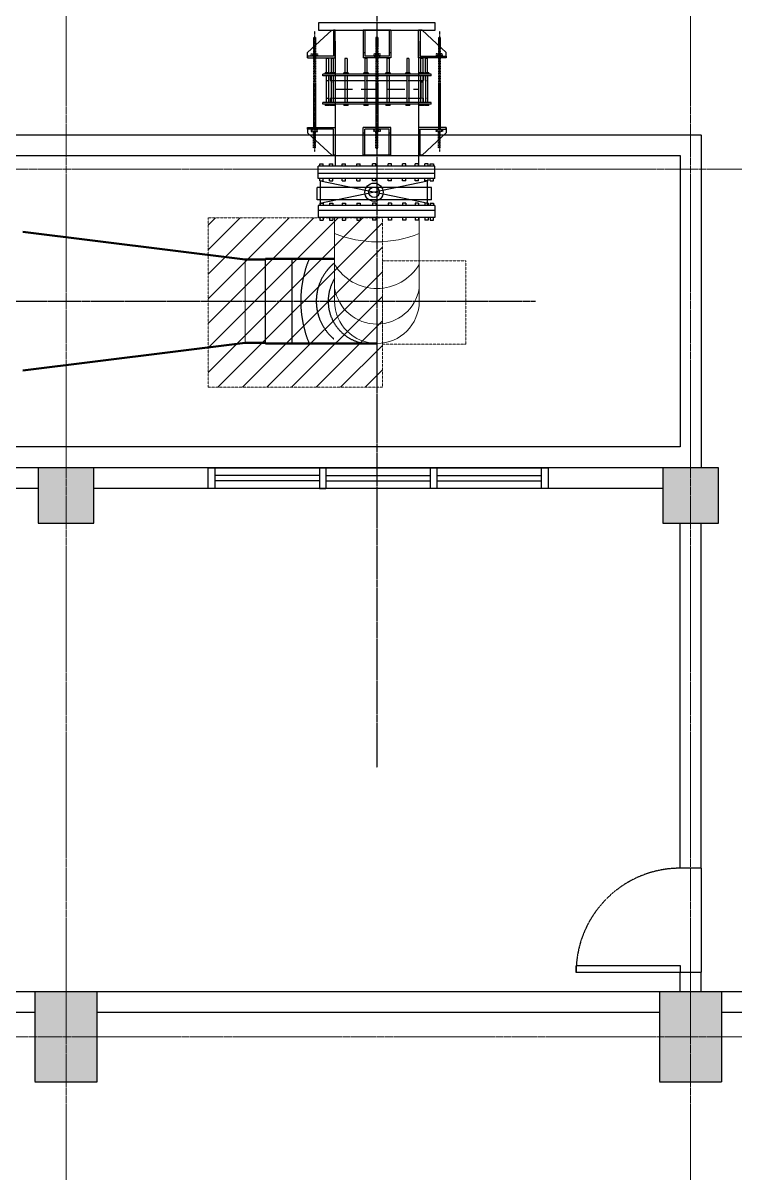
# Model space of a CAD drawing. Header units: inches. Extents: x 86328 to 235202, y 68629 to 184293.
# Drawn here: x 172691 to 177821, y 119960 to 128245 of the extents above; entities that cross this region are included whole.
import ezdxf

# ---------------------------------------------------------------- set-up
doc = ezdxf.new("R2010")
doc.units = ezdxf.units.IN
doc.header["$MEASUREMENT"] = 0
for name, pattern in [('CENTER', [2, 1.25, -0.25, 0.25, -0.25]), ('HIDDEN', [0.375, 0.25, -0.125]), ('PHANTOM2', [1.25, 0.625, -0.125, 0.125, -0.125, 0.125, -0.125])]:
    doc.linetypes.add(name, pattern=pattern)
for name, color, linetype, lineweight in [('.5', 8, 'Continuous', 0), ('DIM', 251, 'Continuous', 0), ('hid', 8, 'HIDDEN', 0)]:
    doc.layers.add(name, color=color, linetype=linetype, lineweight=lineweight)
for name, color, linetype in [('1', 1, 'CENTER'), ('2', 2, 'HIDDEN'), ('pipes', 2, 'Continuous'), ('sleeve type coupling', 1, 'Continuous'), ('steel elbow 90deg', 3, 'Continuous')]:
    doc.layers.add(name, color=color, linetype=linetype)

msp = doc.modelspace()

# ---------------------------------------------------------------- hatches: boundary and pattern name
at = {"layer": 'DIM', "linetype": 'HIDDEN', "lineweight": 25, "ltscale": 10}
h = msp.add_hatch(color=8, dxfattribs=at)
h.paths.add_polyline_path([(177726.3, 121265.4), (177276.3, 121265.4), (177276.3, 120615.4), (177726.3, 120615.4)])
h.paths.add_polyline_path([(177701.3, 125040.4), (177576.3, 125040.4), (177576.3, 125040.4), (177301.3, 125040.4), (177301.3, 124640.4), (177701.3, 124640.4)])
h.paths.add_polyline_path([(173201.3, 125040.4), (172801.3, 125040.4), (172801.3, 124640.4), (173201.3, 124640.4)])
h.paths.add_polyline_path([(173226.3, 121265.4), (172776.3, 121265.4), (172776.3, 120615.4), (173226.3, 120615.4)])

# ---------------------------------------------------------------- linework, layer by layer
at = {"layer": '.5', "color": 8, "linetype": 'CENTER', "ltscale": 10}
for p, q in [((173001.3, 116744.2), (173001.3, 148030.4)), ((177501.3, 116744.2), (177501.3, 147989.6)), ((193391.9, 127191.7), (128877.6, 127191.7)), ((193391.9, 120941.2), (128877.6, 120941.2))]:
    msp.add_line(p, q, dxfattribs=at)
at = {"color": 8, "linetype": 'PHANTOM2', "ltscale": 20}
for p, q in [((175241.1, 146226.5), (175241.1, 122881.3)), ((148901.3, 126240.5), (176383.6, 126240.5))]:
    msp.add_line(p, q, dxfattribs=at)
at = {"color": 8}
for p, q in [((174741.1, 128032.6), (174916.1, 128192.6)), ((175661.1, 128244.6), (174821.1, 128244.6)), ((174821.1, 128244.6), (174821.1, 128192.6)), ((174821.1, 128192.6), (175661.1, 128192.6)), ((174916.1, 128192.6), (174941.1, 128192.6)), ((174941.1, 128192.6), (174929.1, 128192.6)), ((174929.1, 128192.6), (174929.1, 128004.6)), ((174941.1, 127992.6), (174941.1, 128192.6)), ((175141.1, 128192.6), (175141.1, 127992.6)), ((175341.1, 128192.6), (175141.1, 128192.6)), ((175153.1, 128192.6), (175153.1, 128004.6)), ((175329.1, 128192.6), (175329.1, 128004.6)), ((175341.1, 128192.6), (175341.1, 127992.6)), ((175566.1, 128192.6), (175541.1, 128192.6)), ((175541.1, 128192.6), (175553.1, 128192.6)), ((175541.1, 127992.6), (175541.1, 128192.6)), ((175553.1, 128192.6), (175553.1, 128004.6)), ((175741.1, 128032.6), (175566.1, 128192.6)), ((175661.1, 128192.6), (175661.1, 128244.6)), ((174741.1, 127992.6), (174741.1, 128032.6)), ((174929.1, 128004.6), (174741.1, 128004.6)), ((174741.1, 128004.6), (174741.1, 127992.6)), ((175141.1, 128032.6), (175153.1, 128032.6)), ((175329.1, 128004.6), (175153.1, 128004.6)), ((175329.1, 128032.6), (175341.1, 128032.6)), ((175553.1, 128004.6), (175741.1, 128004.6)), ((175741.1, 127992.6), (175741.1, 128032.6)), ((175741.1, 128004.6), (175741.1, 127992.6)), ((174741.1, 127992.6), (174941.1, 127992.6)), ((175341.1, 127992.6), (175141.1, 127992.6)), ((175741.1, 127992.6), (175541.1, 127992.6)), ((174741.1, 127492.2), (174741.1, 127452.2)), ((174741.1, 127480.2), (174741.1, 127492.2)), ((174741.1, 127492.2), (174941.1, 127492.2)), ((174929.1, 127480.2), (174741.1, 127480.2)), ((174741.1, 127452.2), (174916.1, 127292.2)), ((174929.1, 127292.2), (174929.1, 127480.2)), ((174941.1, 127492.2), (174941.1, 127292.2)), ((175141.1, 127292.2), (175141.1, 127492.2)), ((175341.1, 127492.2), (175141.1, 127492.2)), ((175141.1, 127452.2), (175153.1, 127452.2)), ((175153.1, 127292.2), (175153.1, 127480.2)), ((175329.1, 127480.2), (175153.1, 127480.2)), ((175329.1, 127292.2), (175329.1, 127480.2)), ((175329.1, 127452.2), (175341.1, 127452.2)), ((175341.1, 127292.2), (175341.1, 127492.2)), ((175741.1, 127492.2), (175541.1, 127492.2)), ((175541.1, 127492.2), (175541.1, 127292.2)), ((175553.1, 127292.2), (175553.1, 127480.2)), ((175553.1, 127480.2), (175741.1, 127480.2)), ((175741.1, 127452.2), (175566.1, 127292.2)), ((175741.1, 127492.2), (175741.1, 127452.2)), ((175741.1, 127480.2), (175741.1, 127492.2)), ((174916.1, 127292.2), (174941.1, 127292.2)), ((174941.1, 127292.2), (174929.1, 127292.2)), ((175341.1, 127292.2), (175141.1, 127292.2)), ((175566.1, 127292.2), (175541.1, 127292.2)), ((175541.1, 127292.2), (175553.1, 127292.2)), ((175658.5, 127213.5), (174818.5, 127213.5)), ((174818.5, 127124.8), (174818.5, 127213.5)), ((174830.7, 127230.7), (174854.9, 127230.7)), ((174830.7, 127213.5), (174830.7, 127230.7)), ((174854.9, 127213.5), (174854.9, 127230.7)), ((174900, 127230.7), (174924.2, 127230.7)), ((174900, 127213.5), (174900, 127230.7)), ((174924.2, 127213.5), (174924.2, 127230.7)), ((174990.2, 127230.7), (175014.5, 127230.7)), ((174990.2, 127213.5), (174990.2, 127230.7)), ((175014.5, 127213.5), (175014.5, 127230.7)), ((175095.4, 127230.7), (175119.6, 127230.7)), ((175095.4, 127213.5), (175095.4, 127230.7)), ((175119.6, 127213.5), (175119.6, 127230.7)), ((175208.2, 127213.5), (175208.2, 127230.7)), ((175232.4, 127230.7), (175208.2, 127230.7)), ((175232.4, 127213.5), (175232.4, 127230.7)), ((175321, 127213.5), (175321, 127230.7)), ((175345.3, 127230.7), (175321, 127230.7)), ((175345.3, 127213.5), (175345.3, 127230.7)), ((175426.1, 127213.5), (175426.1, 127230.7)), ((175450.4, 127230.7), (175426.1, 127230.7)), ((175450.4, 127213.5), (175450.4, 127230.7)), ((175516.4, 127213.5), (175516.4, 127230.7)), ((175540.7, 127230.7), (175516.4, 127230.7)), ((175540.7, 127213.5), (175540.7, 127230.7)), ((175585.7, 127213.5), (175585.7, 127230.7)), ((175609.9, 127230.7), (175585.7, 127230.7)), ((175609.9, 127213.5), (175609.9, 127230.7)), ((175623.9, 127213.5), (175623.9, 127230.7)), ((175623.9, 127230.7), (175648.2, 127230.7)), ((175648.2, 127230.7), (175648.2, 127213.5)), ((175658.5, 127124.8), (175658.5, 127213.5)), ((175658.5, 127160.8), (174818.5, 127160.8)), ((175658.5, 127124.8), (174818.5, 127124.8)), ((174830.7, 127107.6), (174830.7, 127124.8)), ((174830.7, 126946.8), (175606.6, 127107.6)), ((174830.7, 127107.6), (174854.9, 127107.6)), ((174834.1, 127107.6), (175609.9, 126946.8)), ((174834.1, 126929.6), (174834.1, 127107.6)), ((174854.9, 127107.6), (174854.9, 127124.8)), ((174900, 127107.6), (174900, 127124.8)), ((174900, 127107.6), (174924.2, 127107.6)), ((174924.2, 127107.6), (174924.2, 127124.8)), ((174990.2, 127107.6), (174990.2, 127124.8)), ((174990.2, 127107.6), (175014.5, 127107.6)), ((175014.5, 127107.6), (175014.5, 127124.8)), ((175095.4, 127107.6), (175095.4, 127124.8)), ((175095.4, 127107.6), (175119.6, 127107.6)), ((175119.6, 127107.6), (175119.6, 127124.8)), ((175208.2, 127107.6), (175208.2, 127124.8)), ((175232.4, 127107.6), (175208.2, 127107.6)), ((175232.4, 127107.6), (175232.4, 127124.8)), ((175321, 127107.6), (175321, 127124.8)), ((175345.3, 127107.6), (175321, 127107.6)), ((175345.3, 127107.6), (175345.3, 127124.8)), ((175426.1, 127107.6), (175426.1, 127124.8)), ((175450.4, 127107.6), (175426.1, 127107.6)), ((175450.4, 127107.6), (175450.4, 127124.8)), ((175516.4, 127107.6), (175516.4, 127124.8)), ((175540.7, 127107.6), (175516.4, 127107.6)), ((175540.7, 127107.6), (175540.7, 127124.8)), ((175585.7, 127107.6), (175585.7, 127124.8)), ((175609.9, 127107.6), (175585.7, 127107.6)), ((175606.6, 126929.6), (175606.6, 127107.6)), ((175609.9, 127107.6), (175609.9, 127124.8)), ((175623.9, 127107.6), (175623.9, 127124.8)), ((175623.9, 127107.6), (175648.2, 127107.6)), ((175648.2, 127107.6), (175648.2, 127124.8)), ((174834.1, 127060.4), (174810.9, 127060.4)), ((175634.2, 127060.4), (175606.6, 127060.4)), ((174834.1, 126970.1), (174810.9, 126970.1)), ((174818.5, 126930.5), (174818.5, 126842.5)), ((175658.5, 126930.5), (174818.5, 126930.5)), ((174830.7, 126947.7), (174854.9, 126947.7)), ((174830.7, 126947.7), (174830.7, 126930.5)), ((174854.9, 126947.7), (174854.9, 126930.5)), ((174900, 126947.7), (174924.2, 126947.7)), ((174900, 126947.7), (174900, 126930.5)), ((174924.2, 126947.7), (174924.2, 126930.5)), ((174990.2, 126947.7), (175014.5, 126947.7)), ((174990.2, 126947.7), (174990.2, 126930.5)), ((175014.5, 126947.7), (175014.5, 126930.5)), ((175095.4, 126947.7), (175119.6, 126947.7)), ((175095.4, 126947.7), (175095.4, 126930.5)), ((175119.6, 126947.7), (175119.6, 126930.5)), ((175208.2, 126947.7), (175208.2, 126930.5)), ((175232.4, 126947.7), (175208.2, 126947.7)), ((175232.4, 126947.7), (175232.4, 126930.5)), ((175321, 126947.7), (175321, 126930.5)), ((175345.3, 126947.7), (175321, 126947.7)), ((175345.3, 126947.7), (175345.3, 126930.5)), ((175426.1, 126947.7), (175426.1, 126930.5)), ((175450.4, 126947.7), (175426.1, 126947.7)), ((175450.4, 126947.7), (175450.4, 126930.5)), ((175516.4, 126947.7), (175516.4, 126930.5)), ((175540.7, 126947.7), (175516.4, 126947.7)), ((175540.7, 126947.7), (175540.7, 126930.5)), ((175585.7, 126947.7), (175585.7, 126930.5)), ((175609.9, 126947.7), (175585.7, 126947.7)), ((175634.2, 126970.1), (175606.6, 126970.1)), ((175609.9, 126947.7), (175609.9, 126930.5)), ((175623.9, 126947.7), (175623.9, 126930.5)), ((175623.9, 126947.7), (175648.2, 126947.7)), ((175648.2, 126947.7), (175648.2, 126930.5)), ((175658.5, 126930.5), (175658.5, 126842.5)), ((175658.5, 126894.5), (174818.5, 126894.5)), ((175658.5, 126842.5), (174818.5, 126842.5)), ((174830.7, 126842.5), (174830.7, 126825.2)), ((174854.9, 126842.5), (174854.9, 126825.2)), ((174900, 126842.5), (174900, 126825.2)), ((174924.2, 126842.5), (174924.2, 126825.2)), ((174990.2, 126842.5), (174990.2, 126825.2)), ((175014.5, 126842.5), (175014.5, 126825.2)), ((175095.4, 126842.5), (175095.4, 126825.2)), ((175119.6, 126842.5), (175119.6, 126825.2)), ((175208.2, 126842.5), (175208.2, 126825.2)), ((175232.4, 126842.5), (175232.4, 126825.2)), ((175321, 126842.5), (175321, 126825.2)), ((175345.3, 126842.5), (175345.3, 126825.2)), ((175426.1, 126842.5), (175426.1, 126825.2)), ((175450.4, 126842.5), (175450.4, 126825.2)), ((175516.4, 126842.5), (175516.4, 126825.2)), ((175540.7, 126842.5), (175540.7, 126825.2)), ((175585.7, 126842.5), (175585.7, 126825.2)), ((175609.9, 126842.5), (175609.9, 126825.2)), ((175623.9, 126842.5), (175623.9, 126825.2)), ((175648.2, 126825.2), (175648.2, 126842.5)), ((174830.7, 126825.2), (174854.9, 126825.2)), ((174900, 126825.2), (174924.2, 126825.2)), ((174990.2, 126825.2), (175014.5, 126825.2)), ((175095.4, 126825.2), (175119.6, 126825.2)), ((175232.4, 126825.2), (175208.2, 126825.2)), ((175345.3, 126825.2), (175321, 126825.2)), ((175450.4, 126825.2), (175426.1, 126825.2)), ((175540.7, 126825.2), (175516.4, 126825.2)), ((175609.9, 126825.2), (175585.7, 126825.2)), ((175623.9, 126825.2), (175648.2, 126825.2))]:
    msp.add_line(p, q, dxfattribs=at)
at = {"color": 8, "lineweight": -3, "ltscale": 5}
msp.add_line((175653.9, 128244.6), (174828.3, 128244.6), dxfattribs=at)
at = {"color": 8, "linetype": 'HIDDEN'}
for p, q in [((174810.9, 126970.1), (174810.9, 127060.4)), ((175606.6, 127060.4), (174834.1, 127060.4)), ((175634.2, 126970.1), (175634.2, 127060.4)), ((175606.6, 126970.1), (174834.1, 126970.1))]:
    msp.add_line(p, q, dxfattribs=at)
at = {"color": 8, "linetype": 'CENTER', "ltscale": 500}
msp.add_line((174631.6, 125935.7), (174631.6, 126545.3), dxfattribs=at)
at = {"color": 8}
for radius in [65.7, 37.5]:
    msp.add_circle((175220.3, 127025.3), radius, dxfattribs=at)
at = {"color": 8, "linetype": 'CENTER', "ltscale": 500}
for centre, radius, start, end in [((175488.6, 126240.5), 796.4, 157.5, 202.5), ((175159.5, 126240.5), 355.3, 128.9137, 239.05902), ((175198.9, 126240.5), 308.9, 148.19132, 260.57812)]:
    msp.add_arc(centre, radius, start, end, dxfattribs=at)
at = {"layer": '1', "color": 8, "linetype": 'CENTER', "ltscale": 0.09}
for p, q in [((174791.1, 128186.7), (174791.1, 127316.9)), ((175691.1, 128186.7), (175691.1, 127316.9))]:
    msp.add_line(p, q, dxfattribs=at)
at = {"layer": '1', "color": 8}
for p, q in [((174784.5, 128142.6), (174784.5, 127480.2)), ((174784.5, 128142.6), (174784.5, 128021.8)), ((174797.7, 128142.6), (174797.7, 127480.2)), ((174797.7, 128142.6), (174797.7, 128021.8)), ((175234.5, 128142.6), (175234.5, 127480.2)), ((175234.5, 128142.6), (175234.5, 128021.8)), ((175234.5, 128142.6), (175247.7, 128142.6)), ((175234.5, 128142.6), (175247.7, 128142.6)), ((175247.7, 128142.6), (175247.7, 127480.2)), ((175247.7, 128142.6), (175247.7, 128021.8)), ((175684.5, 128142.6), (175684.5, 127480.2)), ((175684.5, 128142.6), (175684.5, 128021.8)), ((175697.7, 128142.6), (175697.7, 127480.2)), ((175697.7, 128142.6), (175697.7, 128021.8)), ((174768.3, 128004.6), (174768.3, 128021.8)), ((174768.3, 128021.8), (174813.9, 128021.8)), ((174768.3, 128004.6), (174768.3, 128021.8)), ((174768.3, 128021.8), (174813.9, 128021.8)), ((174813.9, 128004.6), (174768.3, 128004.6)), ((174813.9, 128004.6), (174768.3, 128004.6)), ((174776.5, 128021.8), (174776.5, 128004.6)), ((174776.5, 128021.8), (174776.5, 128004.6)), ((174797.7, 128079.1), (174784.5, 128079.1)), ((174797.7, 128079.1), (174784.5, 128079.1)), ((174797.7, 128075.1), (174784.5, 128075.1)), ((174797.7, 128075.1), (174784.5, 128075.1)), ((174797.7, 128075.1), (174784.5, 128075.1)), ((174797.7, 128075.1), (174784.5, 128075.1)), ((174797.7, 128071), (174784.5, 128071)), ((174797.7, 128071), (174784.5, 128071)), ((174797.7, 128067.2), (174784.5, 128067.2)), ((174797.7, 128067.2), (174784.5, 128067.2)), ((174797.7, 128063.1), (174784.5, 128063.1)), ((174797.7, 128063.1), (174784.5, 128063.1)), ((174797.7, 128063.1), (174784.5, 128063.1)), ((174797.7, 128063.1), (174784.5, 128063.1)), ((174797.7, 128059), (174784.5, 128059)), ((174797.7, 128059), (174784.5, 128059)), ((174797.7, 128054.9), (174784.5, 128054.9)), ((174797.7, 128054.9), (174784.5, 128054.9)), ((174797.7, 128050.8), (174784.5, 128050.8)), ((174797.7, 128050.8), (174784.5, 128050.8)), ((174797.7, 128046.7), (174784.5, 128046.7)), ((174797.7, 128046.7), (174784.5, 128046.7)), ((174797.7, 128042.6), (174784.5, 128042.6)), ((174797.7, 128042.6), (174784.5, 128042.6)), ((174797.7, 128038.6), (174784.5, 128038.6)), ((174797.7, 128038.6), (174784.5, 128038.6)), ((174797.7, 128034.5), (174784.5, 128034.5)), ((174797.7, 128034.5), (174784.5, 128034.5)), ((174797.7, 128030.4), (174784.5, 128030.4)), ((174797.7, 128030.4), (174784.5, 128030.4)), ((174797.7, 128026.3), (174784.5, 128026.3)), ((174797.7, 128026.3), (174784.5, 128026.3)), ((174797.7, 128022.2), (174784.5, 128022.2)), ((174797.7, 128022.2), (174784.5, 128022.2)), ((174805.7, 128021.8), (174805.7, 128004.6)), ((174805.7, 128021.8), (174805.7, 128004.6)), ((174813.9, 128021.8), (174813.9, 128004.6)), ((174813.9, 128021.8), (174813.9, 128004.6)), ((175263.9, 128021.8), (175218.3, 128021.8)), ((175218.3, 128021.8), (175218.3, 128004.6)), ((175263.9, 128021.8), (175218.3, 128021.8)), ((175218.3, 128021.8), (175218.3, 128004.6)), ((175218.3, 128004.6), (175263.9, 128004.6)), ((175218.3, 128004.6), (175263.9, 128004.6)), ((175226.5, 128021.8), (175226.5, 128004.6)), ((175226.5, 128021.8), (175226.5, 128004.6)), ((175234.5, 128079.1), (175247.7, 128079.1)), ((175234.5, 128079.1), (175247.7, 128079.1)), ((175234.5, 128075.1), (175247.7, 128075.1)), ((175234.5, 128075.1), (175247.7, 128075.1)), ((175234.5, 128075.1), (175247.7, 128075.1)), ((175234.5, 128075.1), (175247.7, 128075.1)), ((175234.5, 128071), (175247.7, 128071)), ((175234.5, 128071), (175247.7, 128071)), ((175234.5, 128067.2), (175247.7, 128067.2)), ((175234.5, 128067.2), (175247.7, 128067.2)), ((175234.5, 128063.1), (175247.7, 128063.1)), ((175234.5, 128063.1), (175247.7, 128063.1)), ((175234.5, 128063.1), (175247.7, 128063.1)), ((175234.5, 128063.1), (175247.7, 128063.1)), ((175234.5, 128059), (175247.7, 128059)), ((175234.5, 128059), (175247.7, 128059)), ((175234.5, 128054.9), (175247.7, 128054.9)), ((175234.5, 128054.9), (175247.7, 128054.9)), ((175234.5, 128050.8), (175247.7, 128050.8)), ((175234.5, 128050.8), (175247.7, 128050.8)), ((175234.5, 128046.7), (175247.7, 128046.7)), ((175234.5, 128046.7), (175247.7, 128046.7)), ((175234.5, 128042.6), (175247.7, 128042.6)), ((175234.5, 128042.6), (175247.7, 128042.6)), ((175234.5, 128038.6), (175247.7, 128038.6)), ((175234.5, 128038.6), (175247.7, 128038.6)), ((175234.5, 128034.5), (175247.7, 128034.5)), ((175234.5, 128034.5), (175247.7, 128034.5)), ((175234.5, 128030.4), (175247.7, 128030.4)), ((175234.5, 128030.4), (175247.7, 128030.4)), ((175234.5, 128026.3), (175247.7, 128026.3)), ((175234.5, 128026.3), (175247.7, 128026.3)), ((175234.5, 128022.2), (175247.7, 128022.2)), ((175234.5, 128022.2), (175247.7, 128022.2)), ((175255.7, 128021.8), (175255.7, 128004.6)), ((175255.7, 128021.8), (175255.7, 128004.6)), ((175263.9, 128004.6), (175263.9, 128021.8)), ((175263.9, 128004.6), (175263.9, 128021.8)), ((175713.9, 128021.8), (175668.3, 128021.8)), ((175668.3, 128021.8), (175668.3, 128004.6)), ((175713.9, 128021.8), (175668.3, 128021.8)), ((175668.3, 128021.8), (175668.3, 128004.6)), ((175668.3, 128004.6), (175713.9, 128004.6)), ((175668.3, 128004.6), (175713.9, 128004.6)), ((175676.5, 128021.8), (175676.5, 128004.6)), ((175676.5, 128021.8), (175676.5, 128004.6)), ((175684.5, 128079.1), (175697.7, 128079.1)), ((175684.5, 128079.1), (175697.7, 128079.1)), ((175684.5, 128075.1), (175697.7, 128075.1)), ((175684.5, 128075.1), (175697.7, 128075.1)), ((175684.5, 128075.1), (175697.7, 128075.1)), ((175684.5, 128075.1), (175697.7, 128075.1)), ((175684.5, 128071), (175697.7, 128071)), ((175684.5, 128071), (175697.7, 128071)), ((175684.5, 128067.2), (175697.7, 128067.2)), ((175684.5, 128067.2), (175697.7, 128067.2)), ((175684.5, 128063.1), (175697.7, 128063.1)), ((175684.5, 128063.1), (175697.7, 128063.1)), ((175684.5, 128063.1), (175697.7, 128063.1)), ((175684.5, 128063.1), (175697.7, 128063.1)), ((175684.5, 128059), (175697.7, 128059)), ((175684.5, 128059), (175697.7, 128059)), ((175684.5, 128054.9), (175697.7, 128054.9)), ((175684.5, 128054.9), (175697.7, 128054.9)), ((175684.5, 128050.8), (175697.7, 128050.8)), ((175684.5, 128050.8), (175697.7, 128050.8)), ((175684.5, 128046.7), (175697.7, 128046.7)), ((175684.5, 128046.7), (175697.7, 128046.7)), ((175684.5, 128042.6), (175697.7, 128042.6)), ((175684.5, 128042.6), (175697.7, 128042.6)), ((175684.5, 128038.6), (175697.7, 128038.6)), ((175684.5, 128038.6), (175697.7, 128038.6)), ((175684.5, 128034.5), (175697.7, 128034.5)), ((175684.5, 128034.5), (175697.7, 128034.5)), ((175684.5, 128030.4), (175697.7, 128030.4)), ((175684.5, 128030.4), (175697.7, 128030.4)), ((175684.5, 128026.3), (175697.7, 128026.3)), ((175684.5, 128026.3), (175697.7, 128026.3)), ((175684.5, 128022.2), (175697.7, 128022.2)), ((175684.5, 128022.2), (175697.7, 128022.2)), ((175705.7, 128021.8), (175705.7, 128004.6)), ((175705.7, 128021.8), (175705.7, 128004.6)), ((175713.9, 128004.6), (175713.9, 128021.8)), ((175713.9, 128004.6), (175713.9, 128021.8)), ((174797.7, 128001.8), (174784.5, 128001.8)), ((174797.7, 128001.8), (174784.5, 128001.8)), ((174797.7, 127997.7), (174784.5, 127997.7)), ((174797.7, 127997.7), (174784.5, 127997.7)), ((174797.7, 127993.6), (174784.5, 127993.6)), ((174797.7, 127993.6), (174784.5, 127993.6)), ((174797.7, 127989.5), (174784.5, 127989.5)), ((174797.7, 127989.5), (174784.5, 127989.5)), ((174797.7, 127985.4), (174784.5, 127985.4)), ((174797.7, 127985.4), (174784.5, 127985.4)), ((174797.7, 127981.3), (174784.5, 127981.3)), ((174797.7, 127981.3), (174784.5, 127981.3)), ((174797.7, 127977.3), (174784.5, 127977.3)), ((174797.7, 127977.3), (174784.5, 127977.3)), ((174797.7, 127973.2), (174784.5, 127973.2)), ((174797.7, 127973.2), (174784.5, 127973.2)), ((175234.5, 128001.8), (175247.7, 128001.8)), ((175234.5, 128001.8), (175247.7, 128001.8)), ((175234.5, 127997.7), (175247.7, 127997.7)), ((175234.5, 127997.7), (175247.7, 127997.7)), ((175234.5, 127993.6), (175247.7, 127993.6)), ((175234.5, 127993.6), (175247.7, 127993.6)), ((175234.5, 127989.5), (175247.7, 127989.5)), ((175234.5, 127989.5), (175247.7, 127989.5)), ((175234.5, 127985.4), (175247.7, 127985.4)), ((175234.5, 127985.4), (175247.7, 127985.4)), ((175234.5, 127981.3), (175247.7, 127981.3)), ((175234.5, 127981.3), (175247.7, 127981.3)), ((175234.5, 127977.3), (175247.7, 127977.3)), ((175234.5, 127977.3), (175247.7, 127977.3)), ((175234.5, 127973.2), (175247.7, 127973.2)), ((175234.5, 127973.2), (175247.7, 127973.2)), ((175684.5, 128001.8), (175697.7, 128001.8)), ((175684.5, 128001.8), (175697.7, 128001.8)), ((175684.5, 127997.7), (175697.7, 127997.7)), ((175684.5, 127997.7), (175697.7, 127997.7)), ((175684.5, 127993.6), (175697.7, 127993.6)), ((175684.5, 127993.6), (175697.7, 127993.6)), ((175684.5, 127989.5), (175697.7, 127989.5)), ((175684.5, 127989.5), (175697.7, 127989.5)), ((175684.5, 127985.4), (175697.7, 127985.4)), ((175684.5, 127985.4), (175697.7, 127985.4)), ((175684.5, 127981.3), (175697.7, 127981.3)), ((175684.5, 127981.3), (175697.7, 127981.3)), ((175684.5, 127977.3), (175697.7, 127977.3)), ((175684.5, 127977.3), (175697.7, 127977.3)), ((175684.5, 127973.2), (175697.7, 127973.2)), ((175684.5, 127973.2), (175697.7, 127973.2)), ((174797.7, 127511.5), (174784.5, 127511.5)), ((174797.7, 127511.5), (174784.5, 127511.5)), ((174797.7, 127507.5), (174784.5, 127507.5)), ((174797.7, 127507.5), (174784.5, 127507.5)), ((175234.5, 127511.5), (175247.7, 127511.5)), ((175234.5, 127511.5), (175247.7, 127511.5)), ((175234.5, 127507.5), (175247.7, 127507.5)), ((175234.5, 127507.5), (175247.7, 127507.5)), ((175684.5, 127511.5), (175697.7, 127511.5)), ((175684.5, 127511.5), (175697.7, 127511.5)), ((175684.5, 127507.5), (175697.7, 127507.5)), ((175684.5, 127507.5), (175697.7, 127507.5)), ((174768.3, 127480.2), (174768.3, 127463)), ((174813.9, 127480.2), (174768.3, 127480.2)), ((174768.3, 127480.2), (174768.3, 127463)), ((174813.9, 127480.2), (174768.3, 127480.2)), ((174768.3, 127463), (174813.9, 127463)), ((174768.3, 127463), (174813.9, 127463)), ((174776.5, 127463), (174776.5, 127480.2)), ((174776.5, 127463), (174776.5, 127480.2)), ((174797.7, 127503.4), (174784.5, 127503.4)), ((174797.7, 127503.4), (174784.5, 127503.4)), ((174797.7, 127499.3), (174784.5, 127499.3)), ((174797.7, 127499.3), (174784.5, 127499.3)), ((174797.7, 127495.2), (174784.5, 127495.2)), ((174797.7, 127495.2), (174784.5, 127495.2)), ((174797.7, 127491.1), (174784.5, 127491.1)), ((174797.7, 127491.1), (174784.5, 127491.1)), ((174797.7, 127487), (174784.5, 127487)), ((174797.7, 127487), (174784.5, 127487)), ((174797.7, 127482.9), (174784.5, 127482.9)), ((174797.7, 127482.9), (174784.5, 127482.9)), ((174784.5, 127342.2), (174784.5, 127463)), ((174797.7, 127462.5), (174784.5, 127462.5)), ((174797.7, 127462.5), (174784.5, 127462.5)), ((174797.7, 127458.4), (174784.5, 127458.4)), ((174797.7, 127458.4), (174784.5, 127458.4)), ((174797.7, 127454.3), (174784.5, 127454.3)), ((174797.7, 127454.3), (174784.5, 127454.3)), ((174797.7, 127450.2), (174784.5, 127450.2)), ((174797.7, 127450.2), (174784.5, 127450.2)), ((174797.7, 127446.2), (174784.5, 127446.2)), ((174797.7, 127446.2), (174784.5, 127446.2)), ((174797.7, 127442.1), (174784.5, 127442.1)), ((174797.7, 127442.1), (174784.5, 127442.1)), ((174797.7, 127438), (174784.5, 127438)), ((174797.7, 127438), (174784.5, 127438)), ((174797.7, 127433.9), (174784.5, 127433.9)), ((174797.7, 127433.9), (174784.5, 127433.9)), ((174797.7, 127429.8), (174784.5, 127429.8)), ((174797.7, 127429.8), (174784.5, 127429.8)), ((174797.7, 127425.7), (174784.5, 127425.7)), ((174797.7, 127425.7), (174784.5, 127425.7)), ((174797.7, 127342.2), (174797.7, 127463)), ((174805.7, 127463), (174805.7, 127480.2)), ((174805.7, 127463), (174805.7, 127480.2)), ((174813.9, 127463), (174813.9, 127480.2)), ((174813.9, 127463), (174813.9, 127480.2)), ((175218.3, 127463), (175218.3, 127480.2)), ((175218.3, 127480.2), (175263.9, 127480.2)), ((175218.3, 127463), (175218.3, 127480.2)), ((175218.3, 127480.2), (175263.9, 127480.2)), ((175263.9, 127463), (175218.3, 127463)), ((175263.9, 127463), (175218.3, 127463)), ((175226.5, 127463), (175226.5, 127480.2)), ((175226.5, 127463), (175226.5, 127480.2)), ((175234.5, 127503.4), (175247.7, 127503.4)), ((175234.5, 127503.4), (175247.7, 127503.4)), ((175234.5, 127499.3), (175247.7, 127499.3)), ((175234.5, 127499.3), (175247.7, 127499.3)), ((175234.5, 127495.2), (175247.7, 127495.2)), ((175234.5, 127495.2), (175247.7, 127495.2)), ((175234.5, 127491.1), (175247.7, 127491.1)), ((175234.5, 127491.1), (175247.7, 127491.1)), ((175234.5, 127487), (175247.7, 127487)), ((175234.5, 127487), (175247.7, 127487)), ((175234.5, 127482.9), (175247.7, 127482.9)), ((175234.5, 127482.9), (175247.7, 127482.9)), ((175234.5, 127342.2), (175234.5, 127463)), ((175234.5, 127462.5), (175247.7, 127462.5)), ((175234.5, 127462.5), (175247.7, 127462.5)), ((175234.5, 127458.4), (175247.7, 127458.4)), ((175234.5, 127458.4), (175247.7, 127458.4)), ((175234.5, 127454.3), (175247.7, 127454.3)), ((175234.5, 127454.3), (175247.7, 127454.3)), ((175234.5, 127450.2), (175247.7, 127450.2)), ((175234.5, 127450.2), (175247.7, 127450.2)), ((175234.5, 127446.2), (175247.7, 127446.2)), ((175234.5, 127446.2), (175247.7, 127446.2)), ((175234.5, 127442.1), (175247.7, 127442.1)), ((175234.5, 127442.1), (175247.7, 127442.1)), ((175234.5, 127438), (175247.7, 127438)), ((175234.5, 127438), (175247.7, 127438)), ((175234.5, 127433.9), (175247.7, 127433.9)), ((175234.5, 127433.9), (175247.7, 127433.9)), ((175234.5, 127429.8), (175247.7, 127429.8)), ((175234.5, 127429.8), (175247.7, 127429.8)), ((175234.5, 127425.7), (175247.7, 127425.7)), ((175234.5, 127425.7), (175247.7, 127425.7)), ((175247.7, 127342.2), (175247.7, 127463)), ((175255.7, 127463), (175255.7, 127480.2)), ((175255.7, 127463), (175255.7, 127480.2)), ((175263.9, 127480.2), (175263.9, 127463)), ((175263.9, 127480.2), (175263.9, 127463)), ((175668.3, 127463), (175668.3, 127480.2)), ((175668.3, 127480.2), (175713.9, 127480.2)), ((175668.3, 127463), (175668.3, 127480.2)), ((175668.3, 127480.2), (175713.9, 127480.2)), ((175713.9, 127463), (175668.3, 127463)), ((175713.9, 127463), (175668.3, 127463)), ((175676.5, 127463), (175676.5, 127480.2)), ((175676.5, 127463), (175676.5, 127480.2)), ((175684.5, 127503.4), (175697.7, 127503.4)), ((175684.5, 127503.4), (175697.7, 127503.4)), ((175684.5, 127499.3), (175697.7, 127499.3)), ((175684.5, 127499.3), (175697.7, 127499.3)), ((175684.5, 127495.2), (175697.7, 127495.2)), ((175684.5, 127495.2), (175697.7, 127495.2)), ((175684.5, 127491.1), (175697.7, 127491.1)), ((175684.5, 127491.1), (175697.7, 127491.1)), ((175684.5, 127487), (175697.7, 127487)), ((175684.5, 127487), (175697.7, 127487)), ((175684.5, 127482.9), (175697.7, 127482.9)), ((175684.5, 127482.9), (175697.7, 127482.9)), ((175684.5, 127342.2), (175684.5, 127463)), ((175684.5, 127462.5), (175697.7, 127462.5)), ((175684.5, 127462.5), (175697.7, 127462.5)), ((175684.5, 127458.4), (175697.7, 127458.4)), ((175684.5, 127458.4), (175697.7, 127458.4)), ((175684.5, 127454.3), (175697.7, 127454.3)), ((175684.5, 127454.3), (175697.7, 127454.3)), ((175684.5, 127450.2), (175697.7, 127450.2)), ((175684.5, 127450.2), (175697.7, 127450.2)), ((175684.5, 127446.2), (175697.7, 127446.2)), ((175684.5, 127446.2), (175697.7, 127446.2)), ((175684.5, 127442.1), (175697.7, 127442.1)), ((175684.5, 127442.1), (175697.7, 127442.1)), ((175684.5, 127438), (175697.7, 127438)), ((175684.5, 127438), (175697.7, 127438)), ((175684.5, 127433.9), (175697.7, 127433.9)), ((175684.5, 127433.9), (175697.7, 127433.9)), ((175684.5, 127429.8), (175697.7, 127429.8)), ((175684.5, 127429.8), (175697.7, 127429.8)), ((175684.5, 127425.7), (175697.7, 127425.7)), ((175684.5, 127425.7), (175697.7, 127425.7)), ((175697.7, 127342.2), (175697.7, 127463)), ((175705.7, 127463), (175705.7, 127480.2)), ((175705.7, 127463), (175705.7, 127480.2)), ((175713.9, 127480.2), (175713.9, 127463)), ((175713.9, 127480.2), (175713.9, 127463)), ((174797.7, 127421.6), (174784.5, 127421.6)), ((174797.7, 127421.6), (174784.5, 127421.6)), ((174797.7, 127421.6), (174784.5, 127421.6)), ((174797.7, 127421.6), (174784.5, 127421.6)), ((174797.7, 127417.6), (174784.5, 127417.6)), ((174797.7, 127417.6), (174784.5, 127417.6)), ((174797.7, 127413.7), (174784.5, 127413.7)), ((174797.7, 127413.7), (174784.5, 127413.7)), ((174797.7, 127409.7), (174784.5, 127409.7)), ((174797.7, 127409.7), (174784.5, 127409.7)), ((174797.7, 127409.7), (174784.5, 127409.7)), ((174797.7, 127409.7), (174784.5, 127409.7)), ((174797.7, 127405.6), (174784.5, 127405.6)), ((174797.7, 127405.6), (174784.5, 127405.6)), ((175234.5, 127421.6), (175247.7, 127421.6)), ((175234.5, 127421.6), (175247.7, 127421.6)), ((175234.5, 127421.6), (175247.7, 127421.6)), ((175234.5, 127421.6), (175247.7, 127421.6)), ((175234.5, 127417.6), (175247.7, 127417.6)), ((175234.5, 127417.6), (175247.7, 127417.6)), ((175234.5, 127413.7), (175247.7, 127413.7)), ((175234.5, 127413.7), (175247.7, 127413.7)), ((175234.5, 127409.7), (175247.7, 127409.7)), ((175234.5, 127409.7), (175247.7, 127409.7)), ((175234.5, 127409.7), (175247.7, 127409.7)), ((175234.5, 127409.7), (175247.7, 127409.7)), ((175234.5, 127405.6), (175247.7, 127405.6)), ((175234.5, 127405.6), (175247.7, 127405.6)), ((175234.5, 127342.2), (175247.7, 127342.2)), ((175234.5, 127342.2), (175247.7, 127342.2)), ((175684.5, 127421.6), (175697.7, 127421.6)), ((175684.5, 127421.6), (175697.7, 127421.6)), ((175684.5, 127421.6), (175697.7, 127421.6)), ((175684.5, 127421.6), (175697.7, 127421.6)), ((175684.5, 127417.6), (175697.7, 127417.6)), ((175684.5, 127417.6), (175697.7, 127417.6)), ((174438.2, 125940.5), (174438.2, 126540.5))]:
    msp.add_line(p, q, dxfattribs=at)
at = {"layer": '1', "color": 8, "linetype": 'HIDDEN', "ltscale": 0.009}
for p, q in [((174784.5, 128004.6), (174784.5, 128021.8)), ((174797.7, 128018.1), (174784.5, 128018.1)), ((174797.7, 128018.1), (174784.5, 128018.1)), ((174797.7, 128014), (174784.5, 128014)), ((174797.7, 128014), (174784.5, 128014)), ((174797.7, 128010), (174784.5, 128010)), ((174797.7, 128010), (174784.5, 128010)), ((174797.7, 128005.9), (174784.5, 128005.9)), ((174797.7, 128005.9), (174784.5, 128005.9)), ((174797.7, 128004.6), (174797.7, 128021.8)), ((175234.5, 128004.6), (175234.5, 128021.8)), ((175234.5, 128018.1), (175247.7, 128018.1)), ((175234.5, 128018.1), (175247.7, 128018.1)), ((175234.5, 128014), (175247.7, 128014)), ((175234.5, 128014), (175247.7, 128014)), ((175234.5, 128010), (175247.7, 128010)), ((175234.5, 128010), (175247.7, 128010)), ((175234.5, 128005.9), (175247.7, 128005.9)), ((175234.5, 128005.9), (175247.7, 128005.9)), ((175247.7, 128004.6), (175247.7, 128021.8)), ((175684.5, 128004.6), (175684.5, 128021.8)), ((175684.5, 128018.1), (175697.7, 128018.1)), ((175684.5, 128018.1), (175697.7, 128018.1)), ((175684.5, 128014), (175697.7, 128014)), ((175684.5, 128014), (175697.7, 128014)), ((175684.5, 128010), (175697.7, 128010)), ((175684.5, 128010), (175697.7, 128010)), ((175684.5, 128005.9), (175697.7, 128005.9)), ((175684.5, 128005.9), (175697.7, 128005.9)), ((175697.7, 128004.6), (175697.7, 128021.8)), ((174784.5, 127480.2), (174784.5, 127463)), ((174797.7, 127478.8), (174784.5, 127478.8)), ((174797.7, 127478.8), (174784.5, 127478.8)), ((174797.7, 127474.8), (174784.5, 127474.8)), ((174797.7, 127474.8), (174784.5, 127474.8)), ((174797.7, 127470.7), (174784.5, 127470.7)), ((174797.7, 127470.7), (174784.5, 127470.7)), ((174797.7, 127466.6), (174784.5, 127466.6)), ((174797.7, 127466.6), (174784.5, 127466.6)), ((174797.7, 127480.2), (174797.7, 127463)), ((175234.5, 127480.2), (175234.5, 127463)), ((175234.5, 127478.8), (175247.7, 127478.8)), ((175234.5, 127478.8), (175247.7, 127478.8)), ((175234.5, 127474.8), (175247.7, 127474.8)), ((175234.5, 127474.8), (175247.7, 127474.8)), ((175234.5, 127470.7), (175247.7, 127470.7)), ((175234.5, 127470.7), (175247.7, 127470.7)), ((175234.5, 127466.6), (175247.7, 127466.6)), ((175234.5, 127466.6), (175247.7, 127466.6)), ((175247.7, 127480.2), (175247.7, 127463)), ((175684.5, 127480.2), (175684.5, 127463)), ((175684.5, 127478.8), (175697.7, 127478.8)), ((175684.5, 127478.8), (175697.7, 127478.8)), ((175684.5, 127474.8), (175697.7, 127474.8)), ((175684.5, 127474.8), (175697.7, 127474.8)), ((175684.5, 127470.7), (175697.7, 127470.7)), ((175684.5, 127470.7), (175697.7, 127470.7)), ((175684.5, 127466.6), (175697.7, 127466.6)), ((175684.5, 127466.6), (175697.7, 127466.6)), ((175697.7, 127480.2), (175697.7, 127463))]:
    msp.add_line(p, q, dxfattribs=at)
at = {"layer": '2', "color": 8, "linetype": 'HIDDEN', "ltscale": 500}
msp.add_line((174941.1, 127767.4), (175541.1, 127767.4), dxfattribs=at)
at = {"layer": 'DIM', "color": 8, "linetype": 'HIDDEN', "lineweight": 25, "ltscale": 10}
for p, q in [((150431.1, 127439), (177576.3, 127439)), ((177576.3, 127439), (177576.3, 125040.4)), ((150581.1, 127289), (177426.3, 127289)), ((177426.3, 127289), (177426.3, 125190.4)), ((177426.3, 125190.4), (150581.1, 125190.4)), ((177576.3, 125040.4), (150431.1, 125040.4)), ((172801.3, 125040.4), (168701.3, 125040.4)), ((173201.3, 125040.4), (172801.3, 125040.4)), ((172801.3, 125040.4), (172801.3, 124640.4)), ((177301.3, 125040.4), (173201.3, 125040.4)), ((173201.3, 124640.4), (173201.3, 125040.4)), ((174026.3, 124890.4), (174026.3, 125040.4)), ((174026.3, 125040.4), (176476.3, 125040.4)), ((174026.3, 124890.4), (174026.3, 125040.4)), ((174076.3, 124890.4), (174076.3, 125040.4)), ((174876.3, 125040.4), (174826.3, 125040.4)), ((174826.3, 125040.4), (174826.3, 124890.4)), ((174876.3, 124890.4), (174876.3, 125040.4)), ((175626.3, 124890.4), (175626.3, 125040.4)), ((175676.3, 124890.4), (175676.3, 125040.4)), ((176426.3, 124890.4), (176426.3, 125040.4)), ((176476.3, 124890.4), (176476.3, 125040.4)), ((176476.3, 124890.4), (176476.3, 125040.4)), ((177701.3, 125040.4), (177301.3, 125040.4)), ((177301.3, 125040.4), (177301.3, 124640.4)), ((177701.3, 124640.4), (177701.3, 125040.4)), ((174826.3, 124985.4), (174076.3, 124985.4)), ((174826.3, 124945.4), (174076.3, 124945.4)), ((174876.3, 124985.4), (175626.3, 124985.4)), ((174876.3, 124945.4), (175626.3, 124945.4)), ((175676.3, 124985.4), (176426.3, 124985.4)), ((175676.3, 124945.4), (176426.3, 124945.4)), ((172801.3, 124890.4), (168701.3, 124890.4)), ((177301.3, 124890.4), (173201.3, 124890.4)), ((176476.3, 124890.4), (174026.3, 124890.4)), ((174826.3, 124890.4), (174876.3, 124890.4)), ((172801.3, 124640.4), (173201.3, 124640.4)), ((177301.3, 124640.4), (177701.3, 124640.4)), ((177426.3, 122155.2), (177426.3, 124640.4)), ((177576.3, 122155.2), (177576.3, 124640.4)), ((177576.3, 122155.2), (177426.3, 122155.2)), ((177576.3, 122155.2), (177576.3, 121405.2)), ((176676.3, 121405.2), (176676.3, 121455.2)), ((176676.3, 121455.2), (177426.3, 121455.2)), ((177426.3, 121405.2), (176676.3, 121405.2)), ((177426.3, 121455.2), (177426.3, 121405.2)), ((177426.3, 121265.4), (177426.3, 121405.2)), ((177576.3, 121405.2), (177426.3, 121405.2)), ((177576.3, 121265.4), (177576.3, 121405.2)), ((186276.3, 121265.4), (150726.3, 121265.4)), ((173226.3, 121265.4), (172776.3, 121265.4)), ((172776.3, 121265.4), (172776.3, 120615.4)), ((173226.3, 120615.4), (173226.3, 121265.4)), ((177726.3, 121265.4), (177276.3, 121265.4)), ((177276.3, 121265.4), (177276.3, 120615.4)), ((177726.3, 120615.4), (177726.3, 121265.4)), ((172776.3, 121115.4), (168726.3, 121115.4)), ((177276.3, 121115.4), (173226.3, 121115.4)), ((181776.3, 121115.4), (177726.3, 121115.4)), ((172776.3, 120615.4), (173226.3, 120615.4)), ((177276.3, 120615.4), (177726.3, 120615.4))]:
    msp.add_line(p, q, dxfattribs=at)
at = {"layer": 'DIM', "color": 8}
for p, q in [((174936.3, 126240.5), (174936.3, 126842.5)), ((175545.9, 126240.5), (175545.9, 126842.5))]:
    msp.add_line(p, q, dxfattribs=at)
at = {"layer": 'DIM', "color": 8, "linetype": 'HIDDEN', "ltscale": 7}
for p, q in [((174025.8, 126840.8), (174025, 125619.9)), ((175281, 126840.8), (174025.8, 126840.8)), ((175281, 125619.9), (175281, 126840.8)), ((175881, 126530.3), (175281, 126530.3)), ((175281, 126530.3), (175281, 125930.3)), ((175881, 125930.3), (175881, 126530.3)), ((175281, 125930.3), (175881, 125930.3)), ((174025, 125619.9), (175281, 125619.9))]:
    msp.add_line(p, q, dxfattribs=at)
at = {"layer": 'DIM', "color": 8, "linetype": 'Continuous'}
for p, q in [((174025.1, 125726.5), (175139.5, 126840.8)), ((174025.2, 125903.3), (174962.7, 126840.8)), ((174025.3, 126080.2), (174785.9, 126840.8)), ((174025.4, 126257.1), (174609.1, 126840.8)), ((174025.6, 126434), (174432.3, 126840.8)), ((174025.7, 126610.9), (174255.6, 126840.8)), ((174025.8, 126787.8), (174078.8, 126840.8)), ((174095.3, 125619.9), (175281, 126805.6)), ((174272.1, 125619.9), (175281, 126628.8)), ((174448.8, 125619.9), (175281, 126452.1)), ((174625.6, 125619.9), (175281, 126275.3)), ((174802.4, 125619.9), (175281, 126098.5)), ((174979.2, 125619.9), (175281, 125921.7)), ((175155.9, 125619.9), (175281, 125745))]:
    msp.add_line(p, q, dxfattribs=at)
at = {"layer": 'DIM', "color": 8, "lineweight": 50}
for p, q in [((174291.1, 126540.5), (172691.1, 126740.5)), ((174291.1, 126540.5), (174438.2, 126540.5)), ((174438.2, 126545.3), (174936.3, 126545.3)), ((174291.1, 125940.5), (172691.1, 125740.5)), ((174291.1, 125940.5), (174438.2, 125940.5)), ((174438.2, 125935.7), (175241.1, 125935.7))]:
    msp.add_line(p, q, dxfattribs=at)
at = {"layer": 'DIM', "color": 8, "linetype": 'HIDDEN'}
msp.add_line((174291.1, 125940.5), (174291.1, 126540.5), dxfattribs=at)
at = {"layer": 'DIM', "color": 8}
for centre, radius, start, end in [((175241.1, 127464.5), 796.4, 247.5, 292.5), ((175241.1, 126687.4), 355.3, 210.94084, 329.05916), ((175241.1, 126383.9), 308.9, 189.42017, 350.57983), ((175241.1, 126240.5), 304.8, 180, 0)]:
    msp.add_arc(centre, radius, start, end, dxfattribs=at)
at = {"layer": 'DIM', "color": 8, "linetype": 'HIDDEN', "lineweight": 25, "ltscale": 10}
msp.add_arc((177426.3, 121405.2), 750, 90, 180, dxfattribs=at)
at = {"layer": 'hid', "color": 8, "ltscale": 0.1}
for p, q in [((174911, 127831.1), (174927, 127831.1)), ((174911, 127831.1), (174927, 127831.1)), ((174917.3, 127703.7), (174917.3, 127831.1)), ((175555.2, 127831.1), (175571.2, 127831.1)), ((175571.2, 127831.1), (175555.2, 127831.1)), ((175564.9, 127703.7), (175564.9, 127831.1)), ((174911, 127703.7), (174927, 127703.7)), ((174911, 127703.7), (174927, 127703.7)), ((175555.2, 127703.7), (175571.2, 127703.7)), ((175571.2, 127703.7), (175555.2, 127703.7))]:
    msp.add_line(p, q, dxfattribs=at)
at = {"layer": 'pipes', "color": 8, "ltscale": 2000}
for p, q in [((174941.1, 128113.2), (174941.1, 127213.5)), ((175541.1, 128113.2), (175541.1, 127213.5))]:
    msp.add_line(p, q, dxfattribs=at)
at = {"layer": 'sleeve type coupling', "color": 8}
for p, q in [((174875.9, 127989.7), (174875.9, 127875.1)), ((174891.3, 127989.7), (174875.9, 127989.7)), ((174891.3, 127989.7), (174891.3, 127875.1)), ((174911.3, 127989.7), (174911.3, 127875.1)), ((174926.7, 127989.7), (174911.3, 127989.7)), ((174926.7, 127989.7), (174926.7, 127875.1)), ((175010.5, 127989.7), (175010.5, 127875.1)), ((175025.9, 127989.7), (175010.5, 127989.7)), ((175025.9, 127989.7), (175025.9, 127875.1)), ((175153.8, 127989.7), (175153.8, 127875.1)), ((175169.3, 127989.7), (175153.8, 127989.7)), ((175169.3, 127989.7), (175169.3, 127875.1)), ((175312.9, 127989.7), (175312.9, 127875.1)), ((175328.4, 127989.7), (175312.9, 127989.7)), ((175328.4, 127989.7), (175328.4, 127875.1)), ((175456.3, 127989.7), (175456.3, 127875.1)), ((175471.7, 127989.7), (175456.3, 127989.7)), ((175471.7, 127989.7), (175471.7, 127875.1)), ((175555.5, 127989.7), (175555.5, 127875.1)), ((175570.9, 127989.7), (175555.5, 127989.7)), ((175570.9, 127989.7), (175570.9, 127875.1)), ((175606.6, 127989.7), (175590.6, 127989.7)), ((175590.6, 127875.1), (175590.6, 127989.7)), ((175606.6, 127875.1), (175606.6, 127989.7)), ((174851.1, 127863.1), (174851.1, 127875.1)), ((175631.1, 127875.1), (174851.1, 127875.1)), ((175631.1, 127863.1), (174851.1, 127863.1)), ((174899, 127885.4), (174868.2, 127885.4)), ((174868.2, 127875.1), (174868.2, 127885.4)), ((174875.6, 127863.1), (174875.6, 127671.7)), ((174891.6, 127863.1), (174891.6, 127671.7)), ((174899, 127885.4), (174899, 127875.1)), ((174934.4, 127885.4), (174903.6, 127885.4)), ((174903.6, 127875.1), (174903.6, 127885.4)), ((174905.3, 127863.1), (174905.3, 127831.1)), ((174911.3, 127863.1), (174905.3, 127863.1)), ((174911, 127863.1), (174911, 127671.7)), ((174927, 127863.1), (174927, 127671.7)), ((174934.4, 127885.4), (174934.4, 127875.1)), ((175033.6, 127885.4), (175002.8, 127885.4)), ((175002.8, 127875.1), (175002.8, 127885.4)), ((175010.2, 127863.1), (175010.2, 127671.7)), ((175026.2, 127863.1), (175026.2, 127671.7)), ((175033.6, 127885.4), (175033.6, 127875.1)), ((175177, 127885.4), (175146.1, 127885.4)), ((175146.1, 127875.1), (175146.1, 127885.4)), ((175153.5, 127863.1), (175153.5, 127671.7)), ((175169.5, 127863.1), (175169.5, 127671.7)), ((175177, 127885.4), (175177, 127875.1)), ((175336.1, 127885.4), (175305.2, 127885.4)), ((175305.2, 127875.1), (175305.2, 127885.4)), ((175312.6, 127863.1), (175312.6, 127671.7)), ((175328.6, 127863.1), (175328.6, 127671.7)), ((175336.1, 127885.4), (175336.1, 127875.1)), ((175448.6, 127875.1), (175448.6, 127885.4)), ((175479.4, 127885.4), (175448.6, 127885.4)), ((175456, 127863.1), (175456, 127671.7)), ((175472, 127863.1), (175472, 127671.7)), ((175479.4, 127885.4), (175479.4, 127875.1)), ((175578.6, 127885.4), (175547.8, 127885.4)), ((175547.8, 127875.1), (175547.8, 127885.4)), ((175555.2, 127863.1), (175555.2, 127671.7)), ((175571.2, 127863.1), (175571.2, 127671.7)), ((175576.9, 127863.1), (175576.9, 127831.1)), ((175578.6, 127885.4), (175578.6, 127875.1)), ((175614, 127885.4), (175583.2, 127885.4)), ((175583.2, 127875.1), (175583.2, 127885.4)), ((175590.6, 127863.1), (175590.6, 127671.7)), ((175606.6, 127863.1), (175606.6, 127671.7)), ((175614, 127885.4), (175614, 127875.1)), ((175631.1, 127863.1), (175631.1, 127875.1)), ((174905.3, 127831.1), (174911, 127831.1)), ((174927, 127831.1), (175010.2, 127831.1)), ((175026.2, 127831.1), (175153.5, 127831.1)), ((175169.5, 127831.1), (175312.6, 127831.1)), ((175328.6, 127831.1), (175456, 127831.1)), ((175472, 127831.1), (175555.2, 127831.1)), ((175571.2, 127831.1), (175576.9, 127831.1)), ((175631.1, 127671.7), (174851.1, 127671.7)), ((174851.1, 127659.7), (174851.1, 127671.7)), ((174905.3, 127703.7), (174905.3, 127671.7)), ((174905.3, 127703.7), (174911, 127703.7)), ((174927, 127703.7), (175010.2, 127703.7)), ((175026.2, 127703.7), (175153.5, 127703.7)), ((175169.5, 127703.7), (175312.6, 127703.7)), ((175328.6, 127703.7), (175456, 127703.7)), ((175472, 127703.7), (175555.2, 127703.7)), ((175571.2, 127703.7), (175576.9, 127703.7)), ((175576.9, 127671.7), (175576.9, 127703.7)), ((175631.1, 127659.7), (175631.1, 127671.7)), ((175631.1, 127659.7), (174851.1, 127659.7)), ((174868.2, 127659.7), (174868.2, 127649.4)), ((174899, 127649.4), (174868.2, 127649.4)), ((174875.9, 127649.4), (174875.9, 127659.7)), ((174891.3, 127649.4), (174891.3, 127659.7)), ((174899, 127649.4), (174899, 127659.7)), ((174903.6, 127659.7), (174903.6, 127649.4)), ((174934.4, 127649.4), (174903.6, 127649.4)), ((174911.3, 127649.4), (174911.3, 127659.7)), ((174926.7, 127649.4), (174926.7, 127659.7)), ((174934.4, 127649.4), (174934.4, 127659.7)), ((175002.8, 127659.7), (175002.8, 127649.4)), ((175033.6, 127649.4), (175002.8, 127649.4)), ((175010.5, 127649.4), (175010.5, 127659.7)), ((175025.9, 127649.4), (175025.9, 127659.7)), ((175033.6, 127649.4), (175033.6, 127659.7)), ((175146.1, 127659.7), (175146.1, 127649.4)), ((175177, 127649.4), (175146.1, 127649.4)), ((175153.8, 127649.4), (175153.8, 127659.7)), ((175169.3, 127649.4), (175169.3, 127659.7)), ((175177, 127649.4), (175177, 127659.7)), ((175305.2, 127659.7), (175305.2, 127649.4)), ((175336.1, 127649.4), (175305.2, 127649.4)), ((175312.9, 127649.4), (175312.9, 127659.7)), ((175328.4, 127649.4), (175328.4, 127659.7)), ((175336.1, 127649.4), (175336.1, 127659.7)), ((175448.6, 127659.7), (175448.6, 127649.4)), ((175479.4, 127649.4), (175448.6, 127649.4)), ((175456.3, 127649.4), (175456.3, 127659.7)), ((175471.7, 127649.4), (175471.7, 127659.7)), ((175479.4, 127649.4), (175479.4, 127659.7)), ((175547.8, 127659.7), (175547.8, 127649.4)), ((175578.6, 127649.4), (175547.8, 127649.4)), ((175555.5, 127649.4), (175555.5, 127659.7)), ((175570.9, 127649.4), (175570.9, 127659.7)), ((175578.6, 127649.4), (175578.6, 127659.7)), ((175583.2, 127659.7), (175583.2, 127649.4)), ((175614, 127649.4), (175583.2, 127649.4)), ((175590.9, 127649.4), (175590.9, 127659.7)), ((175606.3, 127649.4), (175606.3, 127659.7)), ((175614, 127649.4), (175614, 127659.7))]:
    msp.add_line(p, q, dxfattribs=at)
at = {"layer": 'sleeve type coupling', "color": 8, "linetype": 'HIDDEN', "ltscale": 25}
for p, q in [((174875.6, 127831.1), (174891.6, 127831.1)), ((175010.2, 127831.1), (175026.2, 127831.1)), ((175153.5, 127831.1), (175169.5, 127831.1)), ((175312.6, 127831.1), (175328.6, 127831.1)), ((175456, 127831.1), (175472, 127831.1)), ((175590.6, 127831.1), (175606.6, 127831.1)), ((174875.6, 127703.7), (174891.6, 127703.7)), ((175010.2, 127703.7), (175026.2, 127703.7)), ((175153.5, 127703.7), (175169.5, 127703.7)), ((175312.6, 127703.7), (175328.6, 127703.7)), ((175456, 127703.7), (175472, 127703.7)), ((175590.6, 127703.7), (175606.6, 127703.7))]:
    msp.add_line(p, q, dxfattribs=at)
at = {"layer": 'steel elbow 90deg', "color": 8}
msp.add_line((174438.2, 125935.7), (174438.2, 126545.3), dxfattribs=at)

doc.saveas('drawing.dxf')
